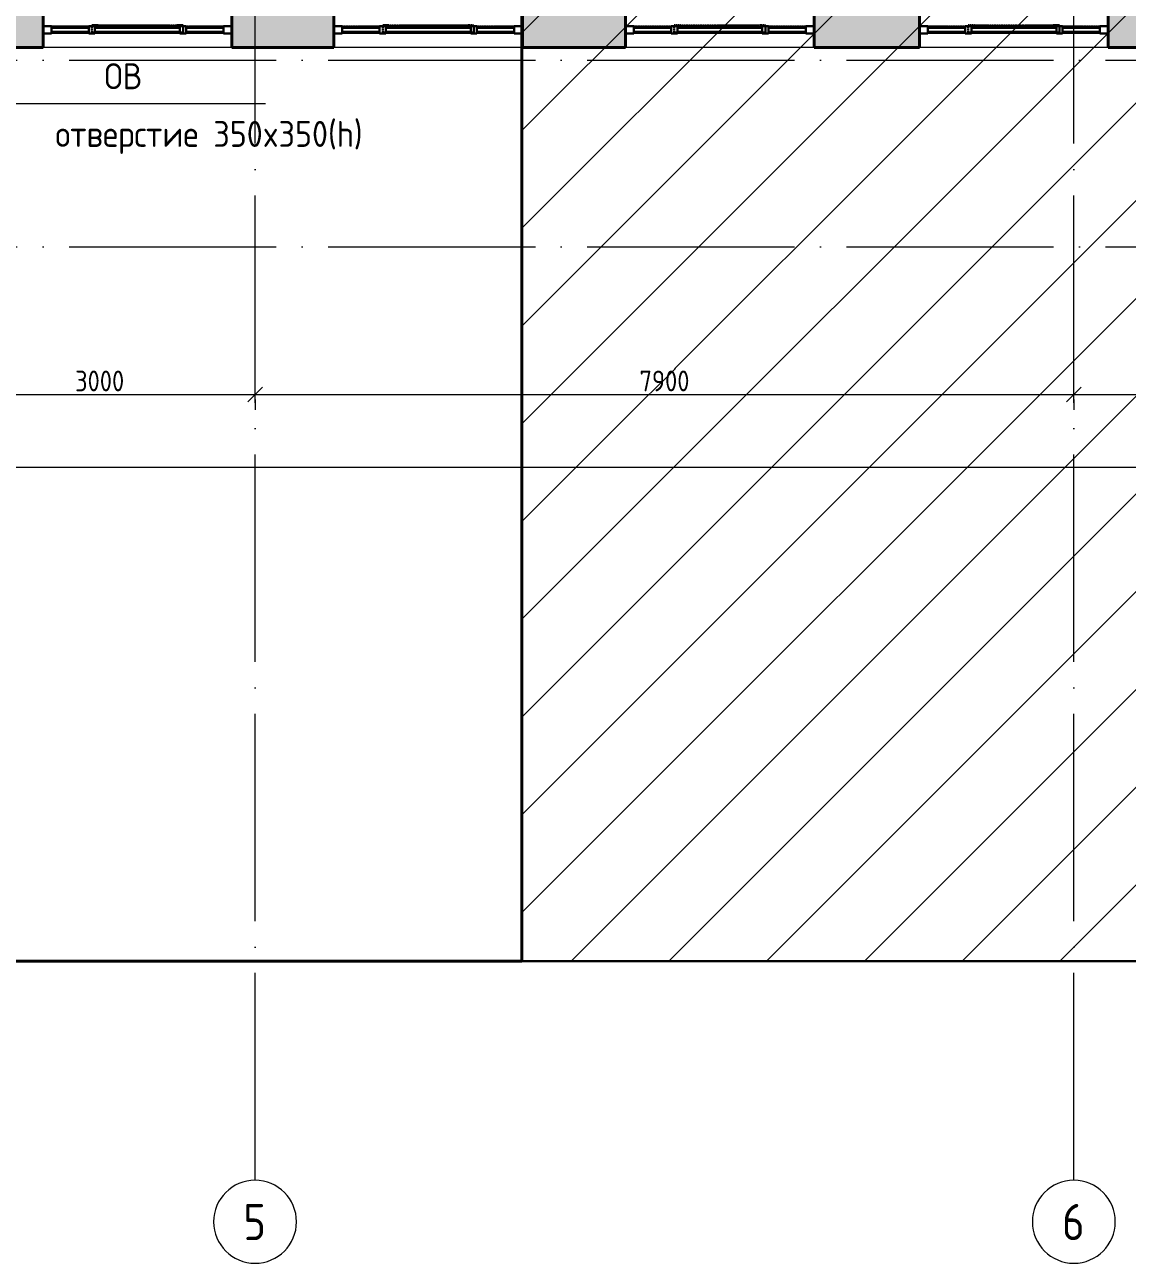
# Model space of a CAD drawing. Header units: millimetres. Extents: x -269164 to 430575, y -569542 to 36130.
# Drawn here: x 186671 to 197308, y -440120 to -428174 of the extents above; entities that cross this region are included whole.
import ezdxf

# ---------------------------------------------------------------- set-up
doc = ezdxf.new("R2010")
doc.units = ezdxf.units.MM
doc.linetypes.add('ADSK_Линия сетки', pattern=[25, 20, -2.5, 0, -2.5])
doc.linetypes.add('ADSK_Сверху', pattern=[4.5, 3, -1.5])
for name, color, linetype, lineweight in [('_ Окна', 7, 'Continuous', 30), ('Витраж', 7, 'Continuous', 18), ('Марки', 7, 'Continuous', 20), ('Окна', 7, 'Continuous', 18), ('Оси', 7, 'Continuous', 9), ('Панели витража', 7, 'Continuous', 18), ('Размеры', 7, 'Continuous', 9), ('Стены наружные', 7, 'Continuous', 18)]:
    doc.layers.add(name, color=color, linetype=linetype, lineweight=lineweight)
doc.styles.add('GOST Common', font='GOST_Common.ttf', dxfattribs={"width": 0.9, "height": 200})
doc.styles.add('ISOCPEUR_1', font='isocpeur.ttf', dxfattribs={"width": 0.9, "height": 250})
doc.dimstyles.new('ADSK_Основной_2_5_мм', dxfattribs={"dimscale": 304.8, "dimtxt": 251.428749, "dimasz": 0.463911, "dimexe": 0.492126, "dimexo": 0.492126, "dimgap": 0.098425, "dimtad": 1, "dimdec": 1, "dimrnd": 0.1, "dimdsep": 46, "dimtxsty": 'GOST Common', "dimblk1": 'OBLIQUE', "dimblk2": 'OBLIQUE', "dimsah": 1, "dimcen": 0.09, "dimdle": 0.492126, "dimazin": 2, "dimtfac": 1, "dimtdec": 4, "dimtix": 1, "dimtmove": 0, "dimatfit": 3, "dimfxl": 1, "dimtvp": 1, "dimtfill": 1, "dimtolj": 1, "dimtzin": 0, "dimlwd": 20, "dimlwe": 20, "dimarcsym": 2})

# ---------------------------------------------------------------- blocks, each defined once
blk = doc.blocks.new('Прямоугольный импост - 70х20_60мм-1225109-03 План 3-го этажа маркировочный')
at = {"layer": 'Витраж', "color": 253, "linetype": 'ADSK_Сверху', "true_color": 0xaaaaaa}
for p, q in [((39644, 2435), (39644, 2365)), ((39724, 2435), (39644, 2435)), ((40114, 2435), (40084, 2435)), ((39724, 2365), (39644, 2365)), ((40114, 2365), (40084, 2365))]:
    blk.add_line(p, q, dxfattribs=at)
blk = doc.blocks.new('Прямоугольный импост - 70х20_60мм-1424711-03 План 3-го этажа маркировочный')
at = {"layer": 'Витраж', "color": 253, "linetype": 'ADSK_Сверху', "true_color": 0xaaaaaa}
for p, q in [((-80, 35), (0, 35)), ((0, 35), (0, -35)), ((0, -35), (-80, -35))]:
    blk.add_line(p, q, dxfattribs=at)
blk = doc.blocks.new('Прямоугольный импост - 70х20_60мм-1424712-03 План 3-го этажа маркировочный')
at = {"layer": 'Витраж', "color": 253, "linetype": 'ADSK_Сверху', "true_color": 0xaaaaaa}
for p, q in [((0, 35), (-80, 35)), ((0, -35), (0, 35)), ((-80, -35), (0, -35))]:
    blk.add_line(p, q, dxfattribs=at)
blk = doc.blocks.new('Прямоугольный импост - 70х20_60мм-1225111-03 План 3-го этажа маркировочный')
at = {"layer": 'Витраж', "color": 253, "linetype": 'ADSK_Сверху', "true_color": 0xaaaaaa}
for p, q in [((40144, 2435), (40114, 2435)), ((40994, 2435), (40964, 2435)), ((40144, 2365), (40114, 2365)), ((40994, 2365), (40964, 2365))]:
    blk.add_line(p, q, dxfattribs=at)
blk = doc.blocks.new('Витраж-тент со смещением вовне - 60мм 30 сдвиг-1466942-03 План 3-го этажа маркировочный')
at = {"layer": '_ Окна', "color": 253, "linetype": 'ADSK_Сверху', "true_color": 0xaaaaaa}
for p, q in [((-440, 25), (-440, -45)), ((-440, 25), (-410, 25)), ((-440, -45), (-440, 25)), ((440, 25), (410, 25)), ((440, -45), (440, 25)), ((440, -45), (440, 25)), ((-380, -45), (-440, -45)), ((-380, -35), (-380, -45)), ((380, -35), (380, -45)), ((380, -45), (440, -45))]:
    blk.add_line(p, q, dxfattribs=at)
at = {"layer": 'Окна', "color": 253, "linetype": 'ADSK_Сверху', "true_color": 0xaaaaaa}
blk.add_line((-380, -45), (380, -45), dxfattribs=at)
blk = doc.blocks.new('Прямоугольный импост - 70х20_60мм-1225113-03 План 3-го этажа маркировочный')
at = {"layer": 'Витраж', "color": 253, "linetype": 'ADSK_Сверху', "true_color": 0xaaaaaa}
for p, q in [((41024, 2435), (40994, 2435)), ((41464, 2435), (41384, 2435)), ((41464, 2365), (41464, 2435)), ((41024, 2365), (40994, 2365)), ((41464, 2365), (41384, 2365))]:
    blk.add_line(p, q, dxfattribs=at)
blk = doc.blocks.new('Прямоугольный импост - 70х60мм-1424709-03 План 3-го этажа маркировочный')
at = {"layer": 'Витраж', "color": 253, "linetype": 'ADSK_Сверху', "true_color": 0xaaaaaa}
for p, q in [((-30, 35), (30, 35)), ((30, -35), (-30, -35))]:
    blk.add_line(p, q, dxfattribs=at)
blk = doc.blocks.new('Прямоугольный импост - 70х60мм-1225009-03 План 3-го этажа маркировочный')
at = {"layer": 'Витраж', "color": 253, "linetype": 'ADSK_Сверху', "true_color": 0xaaaaaa}
for p, q in [((41024, 2435), (41024, 2365)), ((41384, 2435), (41024, 2435)), ((41384, 2365), (41384, 2435)), ((41384, 2365), (41024, 2365))]:
    blk.add_line(p, q, dxfattribs=at)
blk = doc.blocks.new('Прямоугольный импост - 70х60мм-1242018-03 План 3-го этажа маркировочный')
at = {"layer": 'Витраж', "color": 253, "linetype": 'ADSK_Сверху', "true_color": 0xaaaaaa}
for p, q in [((40144, 2435), (40144, 2365)), ((40964, 2435), (40144, 2435)), ((40964, 2365), (40964, 2435)), ((40964, 2365), (40144, 2365))]:
    blk.add_line(p, q, dxfattribs=at)
blk = doc.blocks.new('Системная панель - _AR_Стекло_40мм_привязка по центру-V6-03 План 3-го этажа маркировочный')
at = {"layer": 'Панели витража', "lineweight": 30}
for p, q in [((180, 20), (-180, 20)), ((-180, 20), (-180, -20)), ((180, -20), (180, 20)), ((-180, -20), (180, -20))]:
    blk.add_line(p, q, dxfattribs=at)
blk = doc.blocks.new('Прямоугольный импост - 70х40_60мм-V7-03 План 3-го этажа маркировочный')
at = {"layer": 'Витраж'}
for p, q in [((41024, 2435), (41384, 2435)), ((41024, 2365), (41384, 2365))]:
    blk.add_line(p, q, dxfattribs=at)
blk = doc.blocks.new('Прямоугольный импост - 70х20_60мм-1236776-03 План 3-го этажа маркировочный')
at = {"layer": 'Витраж', "lineweight": 30}
for p, q in [((-80, 35), (0, 35)), ((-80, -35), (-80, 35)), ((0, 35), (0, -35)), ((0, -35), (-80, -35))]:
    blk.add_line(p, q, dxfattribs=at)
blk = doc.blocks.new('Прямоугольный импост - 70х20_60мм-1236778-03 План 3-го этажа маркировочный')
at = {"layer": 'Витраж', "lineweight": 30}
for p, q in [((0, 35), (-80, 35)), ((-80, 35), (-80, -35)), ((0, -35), (0, 35)), ((-80, -35), (0, -35))]:
    blk.add_line(p, q, dxfattribs=at)
blk = doc.blocks.new('Прямоугольный импост - 70х40_60мм-V8-03 План 3-го этажа маркировочный')
at = {"layer": 'Витраж'}
for p, q in [((39724, 2435), (40084, 2435)), ((39724, 2365), (40084, 2365))]:
    blk.add_line(p, q, dxfattribs=at)
blk = doc.blocks.new('Системная панель - _AR_Стекло_40мм_привязка по центру-1261423-03 План 3-го этажа маркировочный')
at = {"layer": 'Панели витража', "lineweight": 30}
for p, q in [((410, 20), (-410, 20)), ((-410, 20), (-410, -20)), ((410, -20), (410, 20)), ((-410, -20), (410, -20))]:
    blk.add_line(p, q, dxfattribs=at)
blk = doc.blocks.new('Прямоугольный импост - 70х40_60мм-1229822-03 План 3-го этажа маркировочный')
at = {"layer": 'Витраж'}
for p, q in [((40144, 2435), (40964, 2435)), ((40144, 2365), (40964, 2365))]:
    blk.add_line(p, q, dxfattribs=at)
blk = doc.blocks.new('Прямоугольный импост - 70х60мм-1236773-03 План 3-го этажа маркировочный')
at = {"layer": 'Витраж', "lineweight": 30}
for p, q in [((-30, 35), (30, 35)), ((-30, -35), (-30, 35)), ((30, 35), (30, -35)), ((30, -35), (-30, -35))]:
    blk.add_line(p, q, dxfattribs=at)
blk = doc.blocks.new('Ось сетки - Круг_Ø8 мм-6577-03 План 3-го этажа маркировочный')
at = {"layer": 'Оси', "lineweight": 20}
for start, end in [(360, 180), (180, 360)]:
    blk.add_arc((0, 0), 4, start, end, dxfattribs=at)
blk = doc.blocks.new('_Oblique')
at = {"color": 0, "linetype": 'ByBlock', "lineweight": -2}
blk.add_line((-0.5, -0.5), (0.5, 0.5), dxfattribs=at)
blk = doc.blocks.new('*D10036')
at = {"layer": 'Defpoints', "color": 0, "lineweight": 40, "transparency": 16777216}
for p in [(185893, -431640), (188893, -431640), (188893, -431740)]:
    blk.add_point(p, dxfattribs=at)
at = {"layer": 'Размеры', "color": 0, "lineweight": 20, "transparency": 16777216}
for p, q in [((185743, -431740), (189043, -431740)), ((185893, -431790), (185893, -431890)), ((188893, -431790), (188893, -431890))]:
    blk.add_line(p, q, dxfattribs=at)
at = {"layer": 'Размеры', "color": 0, "lineweight": 20, "transparency": 16777216, "xscale": 141.4, "yscale": 141.4, "zscale": 141.4, "rotation": 180}
blk.add_blockref('_Oblique', (185893, -431740), dxfattribs=at)
at = {"layer": 'Размеры', "color": 0, "lineweight": 20, "transparency": 16777216, "xscale": 141.4, "yscale": 141.4, "zscale": 141.4}
blk.add_blockref('_Oblique', (188893, -431740), dxfattribs=at)
at = {"layer": 'Размеры', "color": 0, "lineweight": 20, "transparency": 16777216, "insert": (187393, -431610), "char_height": 200, "width": 756.84, "attachment_point": 5, "style": 'GOST Common', "bg_fill": 3, "box_fill_scale": 1.1, "bg_fill_color": 256, "bg_fill_true_color": 13158600, "bg_fill_transparency": 0}
blk.add_mtext('\\A1;3000', dxfattribs=at)
blk = doc.blocks.new('*D10037')
at = {"layer": 'Defpoints', "color": 0, "lineweight": 40, "transparency": 16777216}
for p in [(188893, -431640), (196793, -431640), (196793, -431740)]:
    blk.add_point(p, dxfattribs=at)
at = {"layer": 'Размеры', "color": 0, "lineweight": 20, "transparency": 16777216}
for p, q in [((188743, -431740), (196943, -431740)), ((188893, -431790), (188893, -431890)), ((196793, -431790), (196793, -431890))]:
    blk.add_line(p, q, dxfattribs=at)
at = {"layer": 'Размеры', "color": 0, "lineweight": 20, "transparency": 16777216, "xscale": 141.4, "yscale": 141.4, "zscale": 141.4, "rotation": 180}
blk.add_blockref('_Oblique', (188893, -431740), dxfattribs=at)
at = {"layer": 'Размеры', "color": 0, "lineweight": 20, "transparency": 16777216, "xscale": 141.4, "yscale": 141.4, "zscale": 141.4}
blk.add_blockref('_Oblique', (196793, -431740), dxfattribs=at)
at = {"layer": 'Размеры', "color": 0, "lineweight": 20, "transparency": 16777216, "insert": (192843, -431610), "char_height": 200, "width": 756.84, "attachment_point": 5, "style": 'GOST Common', "bg_fill": 3, "box_fill_scale": 1.1, "bg_fill_color": 256, "bg_fill_true_color": 13158600, "bg_fill_transparency": 0}
blk.add_mtext('\\A1;7900', dxfattribs=at)
blk = doc.blocks.new('*D10038')
at = {"layer": 'Defpoints', "color": 0, "lineweight": 40, "transparency": 16777216}
for p in [(196793, -431640), (209293, -431640), (209293, -431740)]:
    blk.add_point(p, dxfattribs=at)
at = {"layer": 'Размеры', "color": 0, "lineweight": 20, "transparency": 16777216}
for p, q in [((196643, -431740), (209443, -431740)), ((196793, -431790), (196793, -431890)), ((209293, -431790), (209293, -431890))]:
    blk.add_line(p, q, dxfattribs=at)
at = {"layer": 'Размеры', "color": 0, "lineweight": 20, "transparency": 16777216, "xscale": 141.4, "yscale": 141.4, "zscale": 141.4, "rotation": 180}
blk.add_blockref('_Oblique', (196793, -431740), dxfattribs=at)
at = {"layer": 'Размеры', "color": 0, "lineweight": 20, "transparency": 16777216, "xscale": 141.4, "yscale": 141.4, "zscale": 141.4}
blk.add_blockref('_Oblique', (209293, -431740), dxfattribs=at)
at = {"layer": 'Размеры', "color": 0, "lineweight": 20, "transparency": 16777216, "insert": (203043, -431610), "char_height": 200, "width": 889.8, "attachment_point": 5, "style": 'GOST Common', "bg_fill": 3, "box_fill_scale": 1.1, "bg_fill_color": 256, "bg_fill_true_color": 13158600, "bg_fill_transparency": 0}
blk.add_mtext('\\A1;12500', dxfattribs=at)
blk = doc.blocks.new('*D10051')
at = {"layer": 'Defpoints', "color": 0, "lineweight": 40, "transparency": 16777216}
for p in [(172243, -432340), (234093, -432340), (234093, -432440)]:
    blk.add_point(p, dxfattribs=at)
at = {"layer": 'Размеры', "color": 0, "lineweight": 20, "transparency": 16777216}
for p, q in [((172093, -432440), (234243, -432440)), ((172243, -432490), (172243, -432590)), ((234093, -432490), (234093, -432590))]:
    blk.add_line(p, q, dxfattribs=at)
at = {"layer": 'Размеры', "color": 0, "lineweight": 20, "transparency": 16777216, "xscale": 141.4, "yscale": 141.4, "zscale": 141.4, "rotation": 180}
blk.add_blockref('_Oblique', (172243, -432440), dxfattribs=at)
at = {"layer": 'Размеры', "color": 0, "lineweight": 20, "transparency": 16777216, "xscale": 141.4, "yscale": 141.4, "zscale": 141.4}
blk.add_blockref('_Oblique', (234093, -432440), dxfattribs=at)
at = {"layer": 'Размеры', "color": 0, "lineweight": 20, "transparency": 16777216, "insert": (203168, -432310), "char_height": 200, "width": 889.8, "attachment_point": 5, "style": 'GOST Common', "bg_fill": 3, "box_fill_scale": 1.1, "bg_fill_color": 256, "bg_fill_true_color": 13158600, "bg_fill_transparency": 0}
blk.add_mtext('\\A1;61850', dxfattribs=at)

msp = doc.modelspace()

# ---------------------------------------------------------------- hatches: boundary and pattern name
at = {"layer": 'Стены наружные', "true_color": 0xc0c0c0}
h = msp.add_hatch(color=9, dxfattribs=at)
h.paths.add_polyline_path([(205545.95, -428392.41), (206570.09, -428392.41), (206570.09, -427882.41), (205545.95, -427882.41), (205545.95, -428067.23)])
h.paths.add_polyline_path([(186455.9, -428392.41), (186848.19, -428392.41), (186848.19, -427882.41), (186455.9, -427882.41), (186455.9, -428035.43)])
h.paths.add_polyline_path([(214060.74, -428392.41), (214960.07, -428392.41), (214960.07, -427882.41), (214060.74, -427882.41), (214060.74, -428089.06)])
h.paths.add_polyline_path([(211240.14, -428392.41), (212240.74, -428392.41), (212240.74, -427882.41), (211240.14, -427882.41), (211240.14, -428089.06)])
h.paths.add_polyline_path([(216788.36, -428392.41), (217827.01, -428392.41), (217827.01, -427882.41), (216780.07, -427882.41), (216780.07, -428392.41)])
h.paths.add_polyline_path([(219647.01, -428392.41), (220729.84, -428392.41), (220729.84, -427882.41), (219647.01, -427882.41), (219647.01, -428089.06)])
h.paths.add_polyline_path([(198117.68, -428392.41), (198117.68, -427882.41), (197123.9, -427882.41), (197123.9, -428392.41)])
h.paths.add_polyline_path([(199937.68, -428392.41), (200945.96, -428392.41), (200945.96, -427882.41), (199937.68, -427882.41), (199937.68, -428067.23)])
h.paths.add_polyline_path([(202765.96, -428392.41), (203725.95, -428392.41), (203725.95, -427882.41), (202765.96, -427882.41), (202765.96, -428067.23)])
h.paths.add_polyline_path([(208390.09, -428392.41), (209420.14, -428392.41), (209420.14, -427882.41), (208390.09, -427882.41), (208390.09, -428067.23)])
h.paths.add_polyline_path([(194790.99, -428392.41), (195303.9, -428392.41), (195303.9, -427882.41), (194287.12, -427882.41), (194287.12, -428392.41), (194761.34, -428392.41)])
h.paths.add_polyline_path([(192460.92, -428392.41), (192467.12, -428392.41), (192467.12, -427882.41), (191474.09, -427882.41), (191474.09, -428392.41)])
h.paths.add_polyline_path([(188668.19, -428392.41), (189654.09, -428392.41), (189654.09, -427882.41), (188668.19, -427882.41), (188668.19, -428035.43)])

# ---------------------------------------------------------------- linework, layer by layer
at = {"layer": 'Марки', "color": 30, "true_color": 0xf26722}
msp.add_line((186493.07, -428934.6), (188993.07, -428934.6), dxfattribs=at)
at = {"layer": 'Оси', "linetype": 'ADSK_Линия сетки', "ltscale": 100}
for p, q in [((196792.82, -439320.18), (196792.82, -386087.13)), ((188892.82, -439320.18), (188892.82, -408953.12)), ((167096.68, -428515.13), (235324.62, -428515.13)), ((167096.68, -430315.13), (235324.62, -430315.13))]:
    msp.add_line(p, q, dxfattribs=at)
at = {"layer": 'Стены наружные', "lineweight": 40}
for p, q in [((186848.19, -428392.41), (186848.19, -427882.41)), ((188668.19, -427882.41), (188668.19, -428392.41)), ((189654.09, -428392.41), (189654.09, -427882.41)), ((191474.09, -427882.41), (191474.09, -428392.41)), ((192467.12, -428392.41), (192467.12, -427882.41)), ((194287.12, -427882.41), (194287.12, -428392.41)), ((195303.9, -428392.41), (195303.9, -427882.41)), ((197123.9, -427882.41), (197123.9, -428392.41)), ((186455.9, -428392.41), (186848.19, -428392.41)), ((188668.19, -428392.41), (189654.09, -428392.41)), ((191474.09, -428392.41), (192467.12, -428392.41)), ((194287.12, -428392.41), (195303.9, -428392.41)), ((197123.9, -428392.41), (198117.68, -428392.41))]:
    msp.add_line(p, q, dxfattribs=at)
at = {"layer": 'Стены наружные'}
for p, q in [((188668.19, -428392.41), (186848.19, -428392.41)), ((191474.09, -428392.41), (189654.09, -428392.41)), ((194287.12, -428392.41), (192467.12, -428392.41)), ((197123.9, -428392.41), (195303.9, -428392.41))]:
    msp.add_line(p, q, dxfattribs=at)

# ---------------------------------------------------------------- block references
at = {"layer": '_ Окна', "color": 253, "linetype": 'ADSK_Сверху', "true_color": 0xaaaaaa, "rotation": 180}
for p in [(187758.19, -428222.41), (190564.09, -428222.41), (193377.12, -428222.41), (196213.9, -428222.41)]:
    msp.add_blockref('Витраж-тент со смещением вовне - 60мм 30 сдвиг-1466942-03 План 3-го этажа маркировочный', p, dxfattribs=at)
at = {"layer": 'Витраж', "color": 253, "linetype": 'ADSK_Сверху', "true_color": 0xaaaaaa}
for name, p in [('Прямоугольный импост - 70х20_60мм-1225109-03 План 3-го этажа маркировочный', (147204.09, -430621.92)), ('Прямоугольный импост - 70х60мм-1225009-03 План 3-го этажа маркировочный', (145904.09, -430621.92)), ('Прямоугольный импост - 70х20_60мм-1225111-03 План 3-го этажа маркировочный', (147204.09, -430621.92)), ('Прямоугольный импост - 70х60мм-1242018-03 План 3-го этажа маркировочный', (147204.09, -430621.92)), ('Прямоугольный импост - 70х20_60мм-1225113-03 План 3-го этажа маркировочный', (147204.09, -430621.92)), ('Прямоугольный импост - 70х60мм-1225009-03 План 3-го этажа маркировочный', (147204.09, -430621.92)), ('Прямоугольный импост - 70х20_60мм-1424712-03 План 3-го этажа маркировочный', (188668.19, -428222.41)), ('Прямоугольный импост - 70х20_60мм-1225109-03 План 3-го этажа маркировочный', (150009.99, -430621.92)), ('Прямоугольный импост - 70х60мм-1225009-03 План 3-го этажа маркировочный', (148709.99, -430621.92)), ('Прямоугольный импост - 70х20_60мм-1225111-03 План 3-го этажа маркировочный', (150009.99, -430621.92)), ('Прямоугольный импост - 70х60мм-1242018-03 План 3-го этажа маркировочный', (150009.99, -430621.92)), ('Прямоугольный импост - 70х20_60мм-1225113-03 План 3-го этажа маркировочный', (150009.99, -430621.92)), ('Прямоугольный импост - 70х60мм-1225009-03 План 3-го этажа маркировочный', (150009.99, -430621.92)), ('Прямоугольный импост - 70х20_60мм-1424712-03 План 3-го этажа маркировочный', (191474.09, -428222.41)), ('Прямоугольный импост - 70х20_60мм-1225109-03 План 3-го этажа маркировочный', (152823.02, -430621.92)), ('Прямоугольный импост - 70х60мм-1225009-03 План 3-го этажа маркировочный', (151523.02, -430621.92)), ('Прямоугольный импост - 70х20_60мм-1225111-03 План 3-го этажа маркировочный', (152823.02, -430621.92)), ('Прямоугольный импост - 70х60мм-1242018-03 План 3-го этажа маркировочный', (152823.02, -430621.92)), ('Прямоугольный импост - 70х20_60мм-1225113-03 План 3-го этажа маркировочный', (152823.02, -430621.92)), ('Прямоугольный импост - 70х60мм-1225009-03 План 3-го этажа маркировочный', (152823.02, -430621.92)), ('Прямоугольный импост - 70х20_60мм-1424712-03 План 3-го этажа маркировочный', (194287.12, -428222.41)), ('Прямоугольный импост - 70х20_60мм-1225109-03 План 3-го этажа маркировочный', (155659.8, -430621.92)), ('Прямоугольный импост - 70х60мм-1225009-03 План 3-го этажа маркировочный', (154359.8, -430621.92)), ('Прямоугольный импост - 70х20_60мм-1225111-03 План 3-го этажа маркировочный', (155659.8, -430621.92)), ('Прямоугольный импост - 70х60мм-1242018-03 План 3-го этажа маркировочный', (155659.8, -430621.92)), ('Прямоугольный импост - 70х20_60мм-1225113-03 План 3-го этажа маркировочный', (155659.8, -430621.92)), ('Прямоугольный импост - 70х60мм-1225009-03 План 3-го этажа маркировочный', (155659.8, -430621.92)), ('Прямоугольный импост - 70х20_60мм-1424712-03 План 3-го этажа маркировочный', (197123.9, -428222.41))]:
    msp.add_blockref(name, p, dxfattribs=at)
at = {"layer": 'Витраж', "color": 253, "linetype": 'ADSK_Сверху', "true_color": 0xaaaaaa, "extrusion": (0, 0, -1)}
for name, p in [('Прямоугольный импост - 70х20_60мм-1424711-03 План 3-го этажа маркировочный', (-186848.19, -428222.41)), ('Прямоугольный импост - 70х60мм-1424709-03 План 3-го этажа маркировочный', (-187318.19, -428222.41)), ('Прямоугольный импост - 70х60мм-1424709-03 План 3-го этажа маркировочный', (-188198.19, -428222.41)), ('Прямоугольный импост - 70х20_60мм-1424711-03 План 3-го этажа маркировочный', (-189654.09, -428222.41)), ('Прямоугольный импост - 70х60мм-1424709-03 План 3-го этажа маркировочный', (-190124.09, -428222.41)), ('Прямоугольный импост - 70х60мм-1424709-03 План 3-го этажа маркировочный', (-191004.09, -428222.41)), ('Прямоугольный импост - 70х20_60мм-1424711-03 План 3-го этажа маркировочный', (-192467.12, -428222.41)), ('Прямоугольный импост - 70х60мм-1424709-03 План 3-го этажа маркировочный', (-192937.12, -428222.41)), ('Прямоугольный импост - 70х60мм-1424709-03 План 3-го этажа маркировочный', (-193817.12, -428222.41)), ('Прямоугольный импост - 70х20_60мм-1424711-03 План 3-го этажа маркировочный', (-195303.9, -428222.41)), ('Прямоугольный импост - 70х60мм-1424709-03 План 3-го этажа маркировочный', (-195773.9, -428222.41)), ('Прямоугольный импост - 70х60мм-1424709-03 План 3-го этажа маркировочный', (-196653.9, -428222.41))]:
    msp.add_blockref(name, p, dxfattribs=at)
at = {"layer": 'Витраж', "extrusion": (0, 0, -1)}
for name, p in [('Прямоугольный импост - 70х20_60мм-1236776-03 План 3-го этажа маркировочный', (-186848.19, -428222.41)), ('Прямоугольный импост - 70х60мм-1236773-03 План 3-го этажа маркировочный', (-187318.19, -428222.41)), ('Прямоугольный импост - 70х60мм-1236773-03 План 3-го этажа маркировочный', (-188198.19, -428222.41)), ('Прямоугольный импост - 70х20_60мм-1236776-03 План 3-го этажа маркировочный', (-189654.09, -428222.41)), ('Прямоугольный импост - 70х60мм-1236773-03 План 3-го этажа маркировочный', (-190124.09, -428222.41)), ('Прямоугольный импост - 70х60мм-1236773-03 План 3-го этажа маркировочный', (-191004.09, -428222.41)), ('Прямоугольный импост - 70х20_60мм-1236776-03 План 3-го этажа маркировочный', (-192467.12, -428222.41)), ('Прямоугольный импост - 70х60мм-1236773-03 План 3-го этажа маркировочный', (-192937.12, -428222.41)), ('Прямоугольный импост - 70х60мм-1236773-03 План 3-го этажа маркировочный', (-193817.12, -428222.41)), ('Прямоугольный импост - 70х20_60мм-1236776-03 План 3-го этажа маркировочный', (-195303.9, -428222.41)), ('Прямоугольный импост - 70х60мм-1236773-03 План 3-го этажа маркировочный', (-195773.9, -428222.41)), ('Прямоугольный импост - 70х60мм-1236773-03 План 3-го этажа маркировочный', (-196653.9, -428222.41))]:
    msp.add_blockref(name, p, dxfattribs=at)
at = {"layer": 'Витраж'}
for name, p in [('Прямоугольный импост - 70х40_60мм-V8-03 План 3-го этажа маркировочный', (147204.09, -430621.92)), ('Прямоугольный импост - 70х40_60мм-1229822-03 План 3-го этажа маркировочный', (147204.09, -430621.92)), ('Прямоугольный импост - 70х40_60мм-V7-03 План 3-го этажа маркировочный', (147204.09, -430621.92)), ('Прямоугольный импост - 70х20_60мм-1236778-03 План 3-го этажа маркировочный', (188668.19, -428222.41)), ('Прямоугольный импост - 70х40_60мм-V8-03 План 3-го этажа маркировочный', (150009.99, -430621.92)), ('Прямоугольный импост - 70х40_60мм-1229822-03 План 3-го этажа маркировочный', (150009.99, -430621.92)), ('Прямоугольный импост - 70х40_60мм-V7-03 План 3-го этажа маркировочный', (150009.99, -430621.92)), ('Прямоугольный импост - 70х20_60мм-1236778-03 План 3-го этажа маркировочный', (191474.09, -428222.41)), ('Прямоугольный импост - 70х40_60мм-V8-03 План 3-го этажа маркировочный', (152823.02, -430621.92)), ('Прямоугольный импост - 70х40_60мм-1229822-03 План 3-го этажа маркировочный', (152823.02, -430621.92)), ('Прямоугольный импост - 70х40_60мм-V7-03 План 3-го этажа маркировочный', (152823.02, -430621.92)), ('Прямоугольный импост - 70х20_60мм-1236778-03 План 3-го этажа маркировочный', (194287.12, -428222.41)), ('Прямоугольный импост - 70х40_60мм-V8-03 План 3-го этажа маркировочный', (155659.8, -430621.92)), ('Прямоугольный импост - 70х40_60мм-1229822-03 План 3-го этажа маркировочный', (155659.8, -430621.92)), ('Прямоугольный импост - 70х40_60мм-V7-03 План 3-го этажа маркировочный', (155659.8, -430621.92)), ('Прямоугольный импост - 70х20_60мм-1236778-03 План 3-го этажа маркировочный', (197123.9, -428222.41))]:
    msp.add_blockref(name, p, dxfattribs=at)
at = {"layer": 'Оси', "lineweight": 20, "xscale": 99.99999999999993, "yscale": 99.99999999999993, "zscale": 99.99999999999993}
for p in [(188892.82, -439720.18), (196792.82, -439720.18)]:
    msp.add_blockref('Ось сетки - Круг_Ø8 мм-6577-03 План 3-го этажа маркировочный', p, dxfattribs=at)
at = {"layer": 'Панели витража', "rotation": 180}
for name, p in [('Системная панель - _AR_Стекло_40мм_привязка по центру-V6-03 План 3-го этажа маркировочный', (187108.19, -428222.41)), ('Системная панель - _AR_Стекло_40мм_привязка по центру-1261423-03 План 3-го этажа маркировочный', (187758.19, -428222.41)), ('Системная панель - _AR_Стекло_40мм_привязка по центру-V6-03 План 3-го этажа маркировочный', (188408.19, -428222.41)), ('Системная панель - _AR_Стекло_40мм_привязка по центру-V6-03 План 3-го этажа маркировочный', (189914.09, -428222.41)), ('Системная панель - _AR_Стекло_40мм_привязка по центру-1261423-03 План 3-го этажа маркировочный', (190564.09, -428222.41)), ('Системная панель - _AR_Стекло_40мм_привязка по центру-V6-03 План 3-го этажа маркировочный', (191214.09, -428222.41)), ('Системная панель - _AR_Стекло_40мм_привязка по центру-V6-03 План 3-го этажа маркировочный', (192727.12, -428222.41)), ('Системная панель - _AR_Стекло_40мм_привязка по центру-1261423-03 План 3-го этажа маркировочный', (193377.12, -428222.41)), ('Системная панель - _AR_Стекло_40мм_привязка по центру-V6-03 План 3-го этажа маркировочный', (194027.12, -428222.41)), ('Системная панель - _AR_Стекло_40мм_привязка по центру-V6-03 План 3-го этажа маркировочный', (195563.9, -428222.41)), ('Системная панель - _AR_Стекло_40мм_привязка по центру-1261423-03 План 3-го этажа маркировочный', (196213.9, -428222.41)), ('Системная панель - _AR_Стекло_40мм_привязка по центру-V6-03 План 3-го этажа маркировочный', (196863.9, -428222.41))]:
    msp.add_blockref(name, p, dxfattribs=at)

# ---------------------------------------------------------------- texts
at = {"layer": 'Марки', "color": 30, "lineweight": 40, "true_color": 0xf26722, "style": 'ISOCPEUR_1', "width": 0.9}
for s, p in [('ОВ', (187439.16, -428795.58)), ('отверстие 350x350(h)', (186965.76, -429352.43))]:
    msp.add_text(s, height=250, dxfattribs=at).set_placement(p)
at = {"layer": 'Оси', "char_height": 350, "width": 274.1771, "attachment_point": 1, "style": 'GOST Common'}
for s, insert in [('\\fGOST Common|b0|i0|c204|p34|;\\W.9;5', (188779.04, -439547.64)), ('\\fGOST Common|b0|i0|c204|p34|;\\W.9;6', (196679.04, -439547.64))]:
    msp.add_mtext(s, dxfattribs=dict(at, insert=insert))

# ---------------------------------------------------------------- next in the draw order: dimensions: what is measured, and where the dimension line sits
at = {"layer": 'Размеры', "lineweight": 20}
for base, p1, p2, override, picture, middle in [((188892.82, -431739.81), (185892.82, -431639.83), (188892.82, -431639.83), {"dimpost": '<>', "dimfxl": 3000}, '*D10036', (187392.82, -431609.81)), ((234092.82, -432439.81), (172242.82, -432339.83), (234092.82, -432339.83), {"dimpost": '<>', "dimfxl": 61850}, '*D10051', (203167.82, -432309.81))]:
    dim = msp.add_linear_dim(base=base, p1=p1, p2=p2, dimstyle='ADSK_Основной_2_5_мм', override=override, dxfattribs=at)
    dim.commit()
    dim.dimension.update_dxf_attribs({"geometry": picture, "text_midpoint": middle})

# ---------------------------------------------------------------- next in the draw order: dimensions: what is measured, and where the dimension line sits
dim = msp.add_linear_dim(base=(196792.82, -431739.81), p1=(188892.82, -431639.83), p2=(196792.82, -431639.83), dimstyle='ADSK_Основной_2_5_мм', override={"dimpost": '<>', "dimfxl": 7900}, dxfattribs=at)
dim.commit()
dim.dimension.update_dxf_attribs({"geometry": '*D10037', "text_midpoint": (192842.82, -431609.81)})

# ---------------------------------------------------------------- next in the draw order: linework, layer by layer
at = {"color": 3, "lineweight": 40}
msp.add_lwpolyline([(165044.56, -379662.32), (191467.82, -379662.32), (191467.82, -437206.01), (165044.56, -437206.01)], close=True, dxfattribs=at)

# ---------------------------------------------------------------- next in the draw order: dimensions: what is measured, and where the dimension line sits
at = {"layer": 'Размеры', "lineweight": 20}
dim = msp.add_linear_dim(base=(209292.82, -431739.81), p1=(196792.82, -431639.83), p2=(209292.82, -431639.83), dimstyle='ADSK_Основной_2_5_мм', override={"dimpost": '<>', "dimfxl": 12500}, dxfattribs=at)
dim.commit()
dim.dimension.update_dxf_attribs({"geometry": '*D10038', "text_midpoint": (203042.82, -431609.81)})

# ---------------------------------------------------------------- next in the draw order: hatches: boundary and pattern name
at = {"lineweight": 13, "true_color": 0x636466}
h = msp.add_hatch(dxfattribs=at)
h.set_pattern_fill('ANSI31', color=251, scale=210)
h.set_pattern_definition([(45, (-1914008.9, -109463.3), (-471.46345, 471.46345), [])])
h.paths.add_polyline_path([(234958.19, -379662.32), (191467.82, -379662.32), (191467.82, -437206.01), (234958.19, -437206.01)])

# ---------------------------------------------------------------- next in the draw order: linework, layer by layer
at = {"color": 251, "lineweight": 30, "true_color": 0x636466}
msp.add_lwpolyline([(191467.82, -379662.32), (234958.19, -379662.32), (234958.19, -437206.01), (191467.82, -437206.01)], close=True, dxfattribs=at)

doc.saveas('drawing.dxf')
